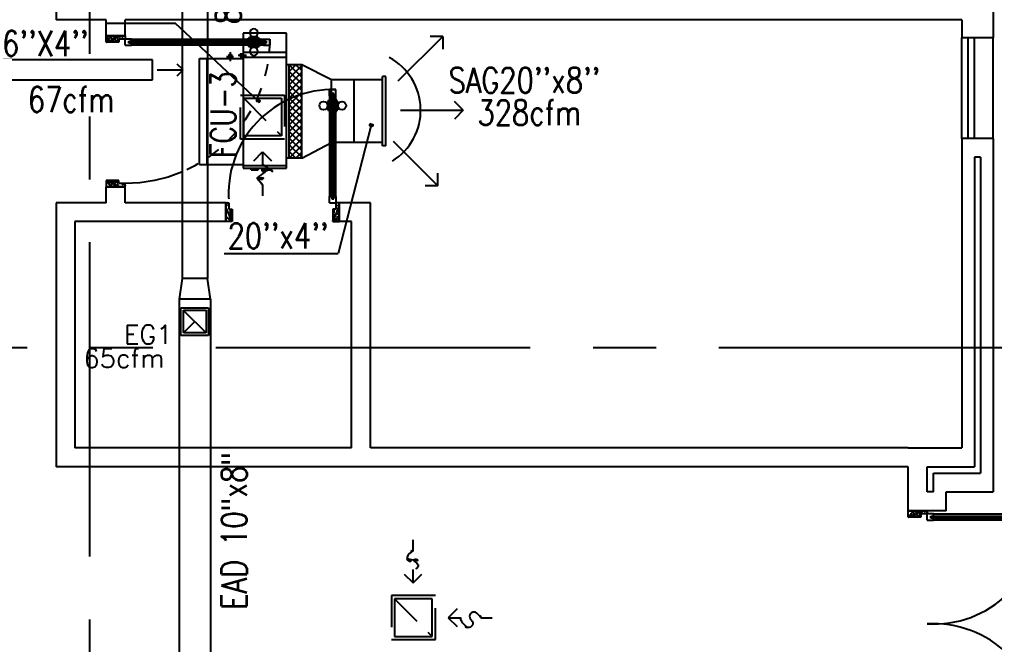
# Model space of a CAD drawing. Extents: x 417866200 to 417866302, y 43498034 to 43498122.
# Drawn here: x 417866235.02 to 417866242.77, y 43498048.87 to 43498053.84 of the extents above; entities that cross this region are included whole.
import ezdxf

# ---------------------------------------------------------------- set-up
doc = ezdxf.new("R2010")
doc.units = 0
doc.header["$MEASUREMENT"] = 0
doc.linetypes.add('CENTERX2', pattern=[4, 2.5, -0.5, 0.5, -0.5])
doc.linetypes.add('HIDDEN', pattern=[0.375, 0.25, -0.125])
doc.layers.get('0').update_dxf_attribs({"linetype": 'CONTINUOUS'})
for name, color, linetype in [('AXES', 11, 'CENTERX2'), ('DOOR', 9, 'CONTINUOUS'), ('DUCT', 6, 'CONTINUOUS'), ('EXDUCT', 10, 'CONTINUOUS'), ('FCU', 6, 'CONTINUOUS'), ('INSUL', 9, 'CONTINUOUS'), ('M-EGU.', 2, 'CONTINUOUS'), ('M-TEXT', 2, 'CONTINUOUS'), ('PSUPPLY', 3, 'HIDDEN'), ('SCD', 2, 'CONTINUOUS'), ('WALL', 9, 'CONTINUOUS'), ('WIN', 9, 'CONTINUOUS')]:
    doc.layers.add(name, color=color, linetype=linetype)
doc.styles.add('ROMANS', font='ROMANS.shx', dxfattribs={"width": 0.6})

# ---------------------------------------------------------------- blocks, each defined once
blk = doc.blocks.new('DOOR90')
at = {"layer": 'DOOR', "color": 7, "linetype": 'ByBlock'}
for p, q in [((-150, 0), (0, 0)), ((-150, 0), (-150, -25)), ((0, -50), (-113.7099299924448, 0)), ((0, -50), (-40.1457343158545, 0)), ((0, -50), (0, 0)), ((-1000, -25), (-1050, -25)), ((-1050, -75), (-1050, -25)), ((-1050, -25), (-1050, -75)), ((-1000, -75), (-1050, -74.99999999947613)), ((-1000, -41.9999999999709), (-1020, -41.9999999999709)), ((-1020, -42), (-1020, -58)), ((-1000, -58), (-1020, -58)), ((-1000, -25), (-1000, -41.9999999999709)), ((-1000, -58), (-1000, -75)), ((-877.6424572214019, -17.79999999995925), (-967.6424572214019, -17.79999999995925)), ((-967.6424572214019, -25), (-967.6424572214019, -17.79999999995925)), ((-967.6424572214019, -75), (-967.6424572214019, -82.20000000004075)), ((-955.0424572214251, -8.799999999959255), (-890.2424572213786, -8.799999999959255)), ((-955.0424572214251, -17.79999999995925), (-955.0424572214251, -8.799999999959255)), ((-955.0424572214251, -17.79999999995925), (-890.2424572213786, -17.79999999995925)), ((-890.2424572213786, -17.79999999995925), (-890.2424572213786, -8.799999999959255)), ((-877.6424572214019, -25), (-877.6424572214019, -17.79999999995925)), ((-877.6424572214019, -75), (-877.6424572214019, -82.20000000004075)), ((-200, -25), (-150, -25)), ((-200, -42), (-200, -25)), ((-180, -42), (-200, -42)), ((-200, -58), (-180, -58)), ((-200, -75), (-200, -58)), ((-150, -75), (-200, -75)), ((-180, -58), (-180, -42)), ((-150, -25), (-100, -25)), ((-150, -75), (-150, -25)), ((-100, -25), (-100, -50)), ((0, -50), (-100, -36.64271395650576)), ((-100, -50), (0, -50)), ((-877.6424572214019, -82.20000000004075), (-967.6424572214019, -82.20000000004075)), ((-955.0424572214251, -82.20000000004075), (-890.2424572213786, -82.20000000004075)), ((-955.0424572214251, -82.20000000004075), (-955.0424572214251, -91.20000000004075)), ((-955.0424572214251, -91.20000000004075), (-890.2424572213786, -91.20000000004075)), ((-890.2424572213786, -82.20000000004075), (-890.2424572213786, -91.20000000004075)), ((0, -850), (-113.7099299924448, -900)), ((-100, -875), (-100, -850)), ((0, -850), (-100, -863.3572860434942)), ((-100, -850), (0, -850)), ((0, -850), (-40.1457343158545, -900)), ((0, -850), (0, -900)), ((-150, -875), (-100, -875)), ((-150, -900), (-150, -875)), ((-150, -900), (0, -900)), ((0, -900), (-150, -900))]:
    blk.add_line(p, q, dxfattribs=at)
at = {"layer": 'DOOR', "linetype": 'ByBlock'}
for p, q in [((-200, -25), (-1000, -25)), ((-200, -42), (-1000, -41.9999999999709)), ((-200, -58), (-1000, -58)), ((-1000, -75), (-200, -75))]:
    blk.add_line(p, q, dxfattribs=at)
at = {"layer": 'DOOR', "color": 7, "linetype": 'ByBlock'}
for centre in [(-922.6424572214019, 23.53094421501737), (-922.6424572214019, -123.5309442149592)]:
    blk.add_circle(centre, 32.39999999998526, dxfattribs=at)
for centre, radius, start, end in [((0, -50), 154.4019578127773, 161.1052885482714, 166.2857707768669), ((0, -50), 94.40195781277725, 148.0181880328085, 180), ((0, -50), 134.4019578127773, 158.159849394549, 169.2800236450682), ((0, -50), 114.4019578127773, 154.0838418822192, 167.37742587102), ((0, -50), 74.40195781277725, 137.7764264185456, 180), ((0, -50), 54.40195781277725, 113.2073828924446, 180), ((0, -50), 34.40195781277725, 90, 180), ((0, -50), 14.40195781277725, 90, 180), ((0, -850), 94.40195781277725, 180, 211.9818119671915), ((0, -850), 74.40195781277725, 180, 222.2235735814543), ((0, -850), 54.40195781277725, 180, 246.7926171075554), ((0, -850), 34.40195781277725, 180, 270), ((0, -850), 14.40195781277725, 180, 270), ((0, -850), 154.4019578127773, 193.7142292231331, 198.8947114517286), ((0, -850), 134.4019578127773, 190.7199763549318, 201.840150605451)]:
    blk.add_arc(centre, radius, start, end, dxfattribs=at)
at = {"layer": 'DOOR', "linetype": 'HIDDEN', "ltscale": 0.5}
blk.add_arc((-222.2222222220153, -49.99999999976717), 828.155208510499, 178.270116378131, 275.0030377036063, dxfattribs=at)
blk = doc.blocks.new('DOOR100')
at = {"layer": 'DOOR', "color": 7, "linetype": 'ByBlock'}
for p, q in [((-75.00000000011642, 1250), (-74.99999999959255, 1300.000000000029)), ((-75.00000000011642, 1300), (-25.00000000011642, 1300)), ((-25.00000000011642, 1300), (-75.00000000011642, 1300)), ((-58.00000000011642, 1250), (-75.00000000011642, 1250)), ((-58.00000000011642, 1250), (-58.00000000011642, 1270)), ((-42.00000000011642, 1270), (-58.00000000011642, 1270)), ((-42.00000000011642, 1250), (-42.00000000011642, 1270)), ((-25.00000000011642, 1250), (-42.00000000011642, 1250)), ((-25.00000000011642, 1250), (-25.00000000011642, 1300)), ((-91.20000000018626, 1205.042457221396), (-91.20000000018626, 1140.242457221408)), ((-82.20000000018626, 1205.042457221396), (-91.20000000018626, 1205.042457221396)), ((-82.20000000018626, 1127.642457221402), (-82.20000000018626, 1217.642457221402)), ((-75.00000000011642, 1217.642457221402), (-82.20000000018626, 1217.642457221402)), ((-82.20000000018626, 1205.042457221396), (-82.20000000018626, 1140.242457221408)), ((-25.00000000011642, 1217.642457221402), (-17.80000000004657, 1217.642457221402)), ((-17.80000000004657, 1127.642457221402), (-17.80000000004657, 1217.642457221402)), ((-17.80000000004657, 1205.042457221396), (-17.80000000004657, 1140.242457221408)), ((-17.80000000004657, 1205.042457221396), (-8.800000000046566, 1205.042457221396)), ((-8.800000000046566, 1205.042457221396), (-8.800000000046566, 1140.242457221408)), ((-82.20000000018626, 1140.242457221408), (-91.20000000018626, 1140.242457221408)), ((-75.00000000011642, 1127.642457221402), (-82.20000000018626, 1127.642457221402)), ((-25.00000000011642, 1127.642457221402), (-17.80000000004657, 1127.642457221402)), ((-17.80000000004657, 1140.242457221408), (-8.800000000046566, 1140.242457221408)), ((-75, 200), (-58, 200)), ((-75, 150), (-75, 200)), ((-58, 200), (-58, 180)), ((-58, 180), (-42, 180)), ((-42, 200), (-25, 200)), ((-42, 180), (-42, 200)), ((-25, 200), (-25, 150)), ((-1200, 0), (-1200, 150)), ((-1200, 150), (-1175, 150)), ((-1200, 150), (-1200, 0)), ((-1150, 0), (-1200, 113.7099299924448)), ((-1175, 150), (-1175, 100)), ((-1175, 100), (-1150, 100)), ((-1150, 0), (-1163.357286043465, 100)), ((-1150, 100), (-1150, 0)), ((-75, 150), (-25, 150)), ((-50, 0), (0, 113.7099299924448)), ((-50, 100), (-50, 0)), ((-50, 0), (-36.64271395653486, 100)), ((-25, 100), (-50, 100)), ((0, 150), (-25, 150)), ((-25, 150), (-25, 100)), ((0, 0), (0, 150)), ((0, 150), (0, 0)), ((-1150, 0), (-1200, 40.1457343158545)), ((-1150, 0), (-1200, 0)), ((-50, 0), (0, 40.1457343158545)), ((-50, 0), (0, 0))]:
    blk.add_line(p, q, dxfattribs=at)
at = {"layer": 'DOOR', "linetype": 'ByBlock'}
for p, q in [((-75.00000000011642, 1250), (-75, 200)), ((-58, 200), (-58.00000000011642, 1250)), ((-42, 200), (-42.00000000011642, 1250)), ((-25, 200), (-25.00000000011642, 1250))]:
    blk.add_line(p, q, dxfattribs=at)
at = {"layer": 'DOOR', "color": 7, "linetype": 'ByBlock'}
for centre in [(-123.5309442150756, 1172.642457221402), (23.53094421490096, 1172.642457221402)]:
    blk.add_circle(centre, 32.39999999998526, dxfattribs=at)
at = {"layer": 'DOOR', "linetype": 'HIDDEN', "ltscale": 0.5}
blk.add_arc((-24.99999999965075, 149.9999999994106), 1150.000000000618, 90, 179.9999999995831, dxfattribs=at)
at = {"layer": 'DOOR', "color": 7, "linetype": 'ByBlock'}
for centre, radius, start, end in [((-1150, 0), 154.4019578127773, 103.7142292212167, 108.8947114515936), ((-1150, 0), 134.4019578127773, 100.7199763555959, 111.8401506085482), ((-1150, 0), 94.40195781277725, 90, 121.981811965689), ((-50, 0), 94.40195781277725, 58.01818803431096, 90), ((-50, 0), 134.4019578127773, 68.15984939145177, 79.28002364440412), ((-50, 0), 114.4019578127773, 64.0838418833441, 77.3774258719247), ((-50, 0), 154.4019578127773, 71.10528854840643, 76.28577077878333), ((-1150, 0), 74.40195781277725, 90, 132.2235735847074), ((-1150, 0), 54.40195781277725, 90, 156.7926171089788), ((-1150, 0), 34.40195781277725, 90, 180), ((-1150, 0), 14.40195781277725, 90, 180), ((-50, 0), 74.40195781277725, 47.7764264152926, 90), ((-50, 0), 54.40195781277725, 23.20738289102122, 90), ((-50, 0), 34.40195781277725, 0, 90), ((-50, 0), 14.40195781277725, 0, 90)]:
    blk.add_arc(centre, radius, start, end, dxfattribs=at)
blk = doc.blocks.new('A$C272A55A0')
at = {"layer": 'DOOR', "color": 0, "linetype": 'ByBlock'}
for p, q in [((-0.0001203324354719371, 900.3541752648598), (-0.0001203324500238523, 1050.354175264831)), ((49.99987966756453, 1050.354175264918), (-0.0001203324354719371, 1050.354175264918)), ((49.99987966756453, 950.354175264918), (49.99987966756453, 1050.354175264918)), ((1749.999879667535, 950.354175264918), (1749.999879667535, 1050.354175264918)), ((1749.999879667535, 1050.354175264918), (1799.999879667535, 1050.354175264918)), ((1799.999879667535, 1050.354175264918), (1799.999879667535, 900.354175264918)), ((24.99987966756453, 950.354175264918), (49.99987966756453, 950.354175264918)), ((24.99987966756453, 900.354175264918), (24.99987966756453, 950.354175264918)), ((1774.999879667535, 950.354175264918), (1749.999879667535, 950.354175264918)), ((1774.999879667535, 900.354175264918), (1774.999879667535, 950.354175264918)), ((-0.0001203324354719371, 900.354175264918), (24.99987966756453, 900.354175264918)), ((74.99987966756453, 900.354175264918), (24.99987966756453, 900.354175264918)), ((24.99987966756453, 850.354175264918), (24.99987966756453, 900.354175264918)), ((57.99987966756453, 870.354175264918), (41.99987966756453, 870.354175264918)), ((41.99987966756453, 870.354175264918), (41.99987966756453, 850.354175264918)), ((57.99987966756453, 850.354175264918), (57.99987966756453, 870.354175264918)), ((74.99987966756453, 900.354175264918), (74.99987966756453, 850.354175264918)), ((1724.999879667535, 900.354175264918), (1774.999879667535, 900.354175264918)), ((1724.999879667535, 900.354175264918), (1724.999879667535, 850.354175264918)), ((1741.999879667535, 870.354175264918), (1757.999879667535, 870.354175264918)), ((1741.999879667535, 850.354175264918), (1741.999879667535, 870.354175264918)), ((1757.999879667535, 870.354175264918), (1757.999879667535, 850.354175264918)), ((1799.999879667535, 900.354175264918), (1774.999879667535, 900.354175264918)), ((1774.999879667535, 850.354175264918), (1774.999879667535, 900.354175264918)), ((41.99987966756453, 850.354175264918), (24.99987966756453, 850.354175264918)), ((74.99987966756453, 850.354175264918), (57.99987966756453, 850.354175264918)), ((1724.999879667535, 850.354175264918), (1741.999879667535, 850.354175264918)), ((1757.999879667535, 850.354175264918), (1774.999879667535, 850.354175264918)), ((1717.799879667495, 160.1117180435103), (1708.799879667495, 160.1117180435103)), ((1708.799879667495, 95.31171804352198), (1708.799879667495, 160.1117180435103)), ((1724.999879667535, 172.7117180435162), (1717.799879667495, 172.7117180435162)), ((1717.799879667495, 172.7117180435162), (1717.799879667495, 82.71171804351616)), ((1717.799879667495, 95.31171804352198), (1717.799879667495, 160.1117180435103)), ((1774.999879667535, 172.7117180435162), (1782.199879667576, 172.7117180435162)), ((1782.199879667576, 172.7117180435162), (1782.199879667576, 82.71171804351616)), ((1782.199879667576, 160.1117180435103), (1791.199879667576, 160.1117180435103)), ((1782.199879667576, 95.31171804352198), (1782.199879667576, 160.1117180435103)), ((1791.199879667576, 95.31171804352198), (1791.199879667576, 160.1117180435103)), ((1717.799879667495, 95.31171804352198), (1708.799879667495, 95.31171804352198)), ((1724.999879667535, 82.71171804351616), (1717.799879667495, 82.71171804351616)), ((1774.999879667535, 82.71171804351616), (1782.199879667576, 82.71171804351616)), ((1782.199879667576, 95.31171804352198), (1791.199879667576, 95.31171804352198)), ((24.99987966756453, 50.35417526491801), (41.99987966753542, 50.35417526491801)), ((24.99987966756453, 50.35417526491801), (24.99987966756453, 0.3541752649180125)), ((24.99987966756453, 0.3541752649180125), (74.99987966756453, 0.3541752649180125)), ((74.99987966756453, 0.3541752649180125), (24.99987966756453, 0.3541752649180125)), ((41.99987966753542, 50.35417526491801), (41.99987966753542, 30.35417526491801)), ((41.99987966756453, 30.35417526491801), (57.99987966756453, 30.35417526491801)), ((57.99987966756453, 50.35417526491801), (74.99987966756453, 50.35417526491801)), ((57.99987966756453, 50.35417526491801), (57.99987966756453, 30.35417526491801)), ((74.99987966756453, 50.35417526491801), (74.99987966704066, 0.3541752648889087)), ((1741.999879667535, 50.35417526491801), (1724.999879667535, 50.35417526491801)), ((1724.999879667535, 50.35417526491801), (1724.999879668059, 0.3541752648889087)), ((1774.999879667535, 0.3541752649180125), (1724.999879667535, 0.3541752649180125)), ((1724.999879667535, 0.3541752649180125), (1774.999879667535, 0.3541752649180125)), ((1741.999879667535, 50.35417526491801), (1741.999879667535, 30.35417526491801)), ((1757.999879667535, 30.35417526491801), (1741.999879667535, 30.35417526491801)), ((1774.999879667535, 50.35417526491801), (1757.999879667565, 50.35417526491801)), ((1757.999879667565, 50.35417526491801), (1757.999879667565, 30.35417526491801)), ((1774.999879667535, 50.35417526491801), (1774.999879667535, 0.3541752649180125))]:
    blk.add_line(p, q, dxfattribs=at)
at = {"layer": 'DOOR', "color": 9, "linetype": 'ByBlock'}
for p, q in [((49.99987966756453, 1050.354175264918), (-0.0001203324354719371, 1010.208440949064)), ((49.99987966756453, 1050.354175264918), (-0.0001203324354719371, 936.6442452724732)), ((49.99987966756453, 1050.354175264918), (36.64259362407029, 950.354175264918)), ((1749.999879667535, 1050.354175264918), (1799.999879667535, 1010.208440949064)), ((1749.999879667535, 1050.354175264918), (1799.999879667535, 936.6442452724732)), ((1749.999879667535, 1050.354175264918), (1763.35716571103, 950.354175264918))]:
    blk.add_line(p, q, dxfattribs=at)
at = {"layer": 'DOOR', "linetype": 'ByBlock'}
for p, q in [((24.99987966756453, 850.354175264918), (24.99987966756453, 50.35417526491801)), ((41.99987966756453, 850.354175264918), (41.99987966753542, 50.35417526491801)), ((57.99987966756453, 850.354175264918), (57.99987966756453, 50.35417526491801)), ((74.99987966756453, 50.35417526491801), (74.99987966756453, 850.354175264918)), ((1724.999879667535, 50.35417526491801), (1724.999879667535, 850.354175264918)), ((1741.999879667535, 850.354175264918), (1741.999879667535, 50.35417526491801)), ((1757.999879667535, 850.354175264918), (1757.999879667565, 50.35417526491801)), ((1774.999879667535, 850.354175264918), (1774.999879667535, 50.35417526491801))]:
    blk.add_line(p, q, dxfattribs=at)
at = {"layer": 'DOOR', "color": 0, "linetype": 'ByBlock'}
for centre in [(1676.468935452576, 127.7117180435162), (1823.530823882553, 127.7117180435162)]:
    blk.add_circle(centre, 32.39999999998526, dxfattribs=at)
at = {"layer": 'DOOR', "color": 9, "linetype": 'ByBlock'}
for centre, radius, start, end in [((49.99987966756453, 1050.354175264918), 54.40195781277725, 203.2073828919769, 270), ((49.99987966756453, 1050.354175264918), 34.40195781277725, 180, 270), ((49.99987966756453, 1050.354175264918), 14.40195781277725, 180, 270), ((1749.999879667535, 1050.354175264918), 14.40195781277725, 270, 0), ((1749.999879667535, 1050.354175264918), 34.40195781277725, 270, 0), ((1749.999879667535, 1050.354175264918), 54.40195781277725, 270, 336.7926171080232), ((49.99987966756453, 1050.354175264918), 74.40195781277725, 227.7764264168309, 270), ((49.99987966756453, 1050.354175264918), 94.40195781277725, 238.0181880330829, 270), ((49.99987966756453, 1050.354175264918), 114.4019578127773, 244.083841882062, 257.3774258712915), ((1749.999879667535, 1050.354175264918), 74.40195781277725, 270, 312.2235735831691), ((1749.999879667535, 1050.354175264918), 94.40195781277725, 270, 301.9818119669171), ((1749.999879667535, 1050.354175264918), 114.4019578127773, 282.6225741287084, 295.916158117938), ((49.99987966756453, 1050.354175264918), 134.4019578127773, 248.1598493930308, 259.2800236451595), ((49.99987966756453, 1050.354175264918), 154.4019578127773, 251.1052885492919, 256.2857707775486), ((1749.999879667535, 1050.354175264918), 134.4019578127773, 280.7199763548405, 291.8401506069692), ((1749.999879667535, 1050.354175264918), 154.4019578127773, 283.7142292224514, 288.8947114507081)]:
    blk.add_arc(centre, radius, start, end, dxfattribs=at)
at = {"layer": 'DOOR', "linetype": 'HIDDEN', "ltscale": 0.5}
for centre, radius, start, end in [((49.99987966756453, 851.395841931575), 851.4087845464003, 268.3173765331032, 3.296482377102192), ((1749.999879667521, 851.3958419315459), 851.4087845463584, 176.7035176228957, 271.6826234668978)]:
    blk.add_arc(centre, radius, start, end, dxfattribs=at)
at = {"layer": 'WALL', "linetype": 'ByBlock'}
blk.add_line((1799.999879667565, 900.3541752650344), (1799.99987966755, 1050.354175265005), dxfattribs=at)
blk = doc.blocks.new('*X113')
at = {"color": 0}
for p, q in [((16890.47746209932, -2466.570672882412), (16943.4517006644, -2413.596434317336)), ((16890.47746209932, -2519.603681471403), (16990.47746209933, -2419.603681471401)), ((16990.47746209933, -2565.49912589376), (16890.47746209932, -2465.499125893757)), ((16890.47746209932, -2572.636690060394), (16990.47746209933, -2472.636690060392)), ((16990.47746209933, -2512.466117304769), (16891.6077791119, -2413.596434317336)), ((16990.47746209933, -2459.433108715778), (16944.64078770089, -2413.596434317336)), ((16990.47746209933, -2618.532134482751), (16890.47746209932, -2518.532134482748)), ((16890.47746209932, -2625.669698649385), (16990.47746209933, -2525.669698649383)), ((16990.47746209933, -2671.565143071742), (16890.47746209932, -2571.565143071739)), ((16890.47746209932, -2678.702707238376), (16990.47746209933, -2578.702707238374)), ((16990.47746209933, -2724.598151660733), (16890.47746209932, -2624.59815166073)), ((16890.47746209932, -2731.735715827367), (16990.47746209933, -2631.735715827365)), ((16990.47746209933, -2777.631160249724), (16890.47746209932, -2677.631160249721)), ((16890.47746209932, -2784.768724416358), (16990.47746209933, -2684.768724416357)), ((16990.47746209933, -2830.664168838715), (16890.47746209932, -2730.664168838713)), ((16890.47746209932, -2837.801733005349), (16990.47746209933, -2737.801733005348)), ((16990.47746209933, -2883.697177427706), (16890.47746209932, -2783.697177427704)), ((16890.47746209932, -2890.83474159434), (16990.47746209933, -2790.834741594339)), ((16990.47746209933, -2936.730186016697), (16890.47746209932, -2836.730186016694)), ((16890.47746209932, -2943.867750183331), (16990.47746209933, -2843.86775018333)), ((16990.47746209933, -2989.763194605689), (16890.47746209932, -2889.763194605686)), ((16890.47746209932, -2996.900758772323), (16990.47746209933, -2896.900758772321)), ((16990.47746209933, -3042.796203194679), (16890.47746209932, -2942.796203194677)), ((16890.47746209932, -3049.933767361314), (16990.47746209933, -2949.933767361312)), ((16990.47746209933, -3095.82921178367), (16890.47746209932, -2995.829211783668)), ((16890.47746209932, -3102.966775950305), (16990.47746209933, -3002.966775950303)), ((16990.47746209933, -3148.862220372662), (16890.47746209932, -3048.862220372659)), ((16891.53081232129, -3154.946434317336), (16990.47746209933, -3055.999784539294)), ((16943.52866745501, -3154.946434317336), (16890.47746209932, -3101.89522896165)), ((16944.56382091028, -3154.946434317336), (16990.47746209933, -3109.032793128285))]:
    blk.add_line(p, q, dxfattribs=at)

msp = doc.modelspace()

# ---------------------------------------------------------------- linework, layer by layer
at = {"layer": 'AXES'}
for p, q in [((417866235.5839568, 43498033.57267877), (417866235.5839568, 43498111.28535389)), ((417866200.5839568, 43498051.23697241), (417866268.6239568, 43498051.23697241))]:
    msp.add_line(p, q, dxfattribs=at)
at = {"layer": 'DUCT'}
for p, q in [((417866236.0823276, 43498053.52358931), (417866234.8554173, 43498053.52358931)), ((417866236.0823276, 43498053.36358931), (417866236.0823276, 43498053.52358931)), ((417866234.7754173, 43498053.36358931), (417866236.0823276, 43498053.36358931))]:
    msp.add_line(p, q, dxfattribs=at)
at = {"layer": 'DUCT', "linetype": 'Continuous'}
for p, q in [((417866237.5028009, 43498053.36554803), (417866237.2671135, 43498053.48422571)), ((417866237.6853259, 43498053.36554803), (417866237.5028009, 43498053.36554803)), ((417866237.5028009, 43498052.86554803), (417866237.5028009, 43498053.36554803)), ((417866237.2671135, 43498052.7428757), (417866237.5028009, 43498052.86554803)), ((417866237.6853259, 43498052.86554803), (417866237.5028009, 43498052.86554803))]:
    msp.add_line(p, q, dxfattribs=at)
at = {"layer": 'EXDUCT', "linetype": 'ByBlock'}
for p, q in [((417866236.3171214, 43498055.06709371), (417866236.3171214, 43498051.78470534)), ((417866236.5171214, 43498055.06709372), (417866236.5171213, 43498051.78470534)), ((417866236.3171214, 43498051.78470534), (417866236.2921215, 43498051.62062401)), ((417866236.5171213, 43498051.78470534), (417866236.3171214, 43498051.78470534)), ((417866236.5421214, 43498051.62062403), (417866236.5171213, 43498051.78470534)), ((417866236.5421214, 43498051.62062403), (417866236.2921215, 43498051.62062401)), ((417866236.2921215, 43498051.62062401), (417866236.2921215, 43498047.25710896)), ((417866236.5421214, 43498051.62062403), (417866236.5421214, 43498047.15710896))]:
    msp.add_line(p, q, dxfattribs=at)
at = {"layer": 'FCU', "color": 3}
for p, q in [((417866237.1448885, 43498053.7350507), (417866236.8019885, 43498053.7350507)), ((417866236.8019885, 43498053.7350507), (417866236.8019885, 43498053.5826507)), ((417866237.1448885, 43498053.5826507), (417866237.1448885, 43498053.7350507)), ((417866236.5162385, 43498052.69130071), (417866236.5162385, 43498053.5358007)), ((417866236.6682107, 43498053.5508007), (417866236.7249724, 43498053.5508007)), ((417866236.6880136, 43498053.5658007), (417866236.6880136, 43498053.5358007)), ((417866236.6880136, 43498053.5658007), (417866236.7080135, 43498053.5658007)), ((417866236.6980135, 43498053.58573495), (417866236.6980135, 43498053.51303088)), ((417866236.7080135, 43498053.5658007), (417866236.7080135, 43498053.5358007)), ((417866236.7609075, 43498053.5612007), (417866236.8291962, 43498053.5612007)), ((417866236.7769885, 43498053.5712007), (417866236.7769885, 43498053.5512007)), ((417866236.7769885, 43498053.5712007), (417866236.8019885, 43498053.5712007)), ((417866236.7769885, 43498053.5512007), (417866236.8019885, 43498053.5512007)), ((417866236.8019885, 43498053.54396852), (417866237.1448885, 43498053.54396852)), ((417866237.2671135, 43498053.48422571), (417866237.1448885, 43498053.48422571)), ((417866237.1671135, 43498052.7428757), (417866237.1671135, 43498053.48422571)), ((417866237.2671135, 43498052.7428757), (417866237.2671135, 43498053.48422571)), ((417866237.2671135, 43498052.7428757), (417866237.1448885, 43498052.7428757)), ((417866236.8019885, 43498052.68313288), (417866237.1448885, 43498052.68313288)), ((417866236.8654484, 43498052.64970557), (417866236.8654484, 43498052.66470557)), ((417866236.9203827, 43498052.64970557), (417866236.9203827, 43498052.66470557)), ((417866236.9559127, 43498052.63470558), (417866236.9559127, 43498052.66470557)), ((417866236.9759127, 43498052.63470558), (417866236.9759127, 43498052.66470557)), ((417866236.8654484, 43498052.64970557), (417866236.9203827, 43498052.64970557)), ((417866236.9451917, 43498052.64970557), (417866236.9928716, 43498052.64970557)), ((417866236.9559127, 43498052.63470558), (417866236.9759127, 43498052.63470558))]:
    msp.add_line(p, q, dxfattribs=at)
at = {"layer": 'FCU', "color": 6}
for p, q in [((417866236.4559135, 43498052.69130071), (417866236.4559135, 43498053.5358007)), ((417866236.4559135, 43498053.5358007), (417866236.8019885, 43498053.5358007)), ((417866236.8019885, 43498053.5826507), (417866236.8019885, 43498052.6627257)), ((417866237.1448885, 43498053.5826507), (417866236.8019885, 43498053.5826507)), ((417866237.1448885, 43498052.6627257), (417866237.1448885, 43498053.5826507)), ((417866236.4559135, 43498052.69130071), (417866236.8019885, 43498052.69130071)), ((417866236.8019885, 43498052.6627257), (417866237.1448885, 43498052.6627257))]:
    msp.add_line(p, q, dxfattribs=at)
at = {"layer": 'INSUL'}
for p, q in [((417866242.6639568, 43498052.74947241), (417866242.6139568, 43498052.74947241)), ((417866242.6139568, 43498052.74947241), (417866242.6139568, 43498050.28697241)), ((417866242.6639568, 43498052.74947241), (417866242.6639568, 43498050.23697241)), ((417866242.2389568, 43498050.08697192), (417866242.2389581, 43498050.28697241)), ((417866242.2389581, 43498050.28697241), (417866242.6139568, 43498050.28697241)), ((417866242.2889568, 43498050.0869716), (417866242.2889581, 43498050.23697241)), ((417866242.2889581, 43498050.23697241), (417866242.6639568, 43498050.23697241)), ((417866242.2889568, 43498050.0869716), (417866242.2389568, 43498050.08697192))]:
    msp.add_line(p, q, dxfattribs=at)
at = {"layer": 'M-EGU.'}
for p, q in [((417866238.034095, 43498053.3564409), (417866238.3876483, 43498053.70999429)), ((417866238.3876483, 43498053.70999429), (417866238.2876484, 43498053.70999429)), ((417866238.3876483, 43498053.70999429), (417866238.3876483, 43498053.60999429)), ((417866236.1170379, 43498053.4435341), (417866236.3244917, 43498053.4435341)), ((417866236.3244917, 43498053.4435341), (417866236.2773518, 43498053.49067408)), ((417866236.2773518, 43498053.39639412), (417866236.3244917, 43498053.4435341)), ((417866237.6853259, 43498052.86554803), (417866237.6853259, 43498053.36554803)), ((417866237.9103259, 43498053.36554803), (417866237.6853259, 43498053.36554803)), ((417866237.9353259, 43498053.39054803), (417866237.9103259, 43498053.39054803)), ((417866237.9103259, 43498052.84054802), (417866237.9103259, 43498053.39054803)), ((417866237.9353259, 43498052.84054802), (417866237.9353259, 43498053.39054803)), ((417866236.8062547, 43498053.21846192), (417866237.1062554, 43498053.21846192)), ((417866236.8062548, 43498052.91846131), (417866236.8062547, 43498053.21846192)), ((417866237.1062554, 43498053.21846192), (417866237.1062554, 43498052.91846131)), ((417866238.5513731, 43498053.12304396), (417866238.4806624, 43498053.19375464)), ((417866238.0513731, 43498053.12304396), (417866238.5513731, 43498053.12304396)), ((417866238.5513731, 43498053.12304396), (417866238.4806624, 43498053.05233328)), ((417866237.1062554, 43498052.91846131), (417866236.8062548, 43498052.91846131)), ((417866237.9103259, 43498052.86554803), (417866237.6853259, 43498052.86554803)), ((417866237.9353259, 43498052.84054802), (417866237.9103259, 43498052.84054802)), ((417866237.9944271, 43498052.87610453), (417866238.3479805, 43498052.52255115)), ((417866236.8858794, 43498052.72034219), (417866236.9565902, 43498052.79105301)), ((417866236.9565902, 43498052.79105301), (417866237.0273011, 43498052.72034219)), ((417866236.9565902, 43498052.79105301), (417866236.9565902, 43498052.68999028)), ((417866238.3479805, 43498052.52255115), (417866238.3479805, 43498052.62255114)), ((417866236.9565902, 43498052.53075212), (417866236.9565902, 43498052.44211482)), ((417866238.3479805, 43498052.52255115), (417866238.2479805, 43498052.52255115)), ((417866238.1517733, 43498049.62001549), (417866238.1517733, 43498049.70601204)), ((417866238.0810635, 43498049.43357906), (417866238.1517733, 43498049.36286823)), ((417866238.1517733, 43498049.36286823), (417866238.1517733, 43498049.46972533)), ((417866238.1517733, 43498049.36286823), (417866238.222483, 43498049.43357906)), ((417866238.0049387, 43498049.23697124), (417866238.0049387, 43498048.93697063)), ((417866238.3049349, 43498049.23697124), (417866238.0049387, 43498049.23697124)), ((417866238.3049349, 43498048.93697063), (417866238.3049349, 43498049.23697124)), ((417866238.503051, 43498049.15734661), (417866238.4323413, 43498049.08663579)), ((417866238.4323413, 43498049.08663579), (417866238.503051, 43498049.01592497)), ((417866238.4323413, 43498049.08663579), (417866238.5334025, 43498049.08663579)), ((417866238.6926383, 43498049.08663579), (417866238.7812743, 43498049.08663579)), ((417866238.0049387, 43498048.93697063), (417866238.3049349, 43498048.93697063))]:
    msp.add_line(p, q, dxfattribs=at)
at = {"layer": 'M-EGU.', "linetype": 'HIDDEN'}
for p, q in [((417866236.7812547, 43498053.24346197), (417866237.1312554, 43498053.24346197)), ((417866236.7812547, 43498052.89346126), (417866236.7812547, 43498053.24346197)), ((417866236.8062547, 43498053.21846192), (417866237.1062554, 43498052.91846131)), ((417866237.1312554, 43498053.24346197), (417866237.1312554, 43498052.89346126)), ((417866237.1312554, 43498052.89346126), (417866236.7812547, 43498052.89346126)), ((417866237.979939, 43498049.26197129), (417866237.979939, 43498048.91197058)), ((417866238.3299345, 43498049.26197129), (417866237.979939, 43498049.26197129)), ((417866238.3299345, 43498048.91197058), (417866238.3299345, 43498049.26197129)), ((417866238.0049387, 43498049.23697124), (417866238.3049349, 43498048.93697063)), ((417866237.979939, 43498048.91197058), (417866238.3299345, 43498048.91197058))]:
    msp.add_line(p, q, dxfattribs=at)
at = {"layer": 'M-EGU.'}
for points in [[(417866236.9565902, 43498052.53075212, 0.1324001419046424), (417866236.9244138, 43498052.55303597, 0.15664048728736), (417866236.9117169, 43498052.58383151, 0.7366118572675341), (417866236.9746588, 43498052.60906964, -0.7742319307937748), (417866237.0354853, 43498052.6369109, -0.2033489946306821), (417866237.0080297, 43498052.67906096, -0.1938082075567039), (417866236.9565902, 43498052.68999028)], [(417866238.1517733, 43498049.62001549, 0.1878616880635112), (417866238.1148995, 43498049.59728554, 0.2026446714702415), (417866238.1050217, 43498049.55813131, 0.6169147816705048), (417866238.1551415, 43498049.54193705, -0.6687084752237648), (417866238.2023325, 43498049.52276892, -0.1942850651709176), (417866238.1881016, 43498049.48689353, -0.1860514396155063), (417866238.1517733, 43498049.46972533)], [(417866238.6926383, 43498049.08663579, 0.1324001419046424), (417866238.6703547, 43498049.11881219, 0.15664048728736), (417866238.6395597, 43498049.13150907, 0.7366118572675341), (417866238.6143219, 43498049.06856721, -0.7742319307937748), (417866238.5864811, 43498049.0077407, -0.2033489946306821), (417866238.5443317, 43498049.0351963, -0.1938082075567039), (417866238.5334025, 43498049.08663579)]]:
    msp.add_lwpolyline(points, format="xyb", dxfattribs=at)
msp.add_arc((417866237.7357662, 43498053.12304396), 0.4768565362902445, 301.8650777497103, 61.47028570655325, dxfattribs=at)
at = {"layer": 'M-EGU.', "color": 3, "linetype": 'Continuous'}
for centre, start, end in [((417866236.922003, 43498053.19708049), 90, 270), ((417866236.922003, 43498053.19708049), 270, 90), ((417866237.8200988, 43498053.00380415), 90, 270), ((417866237.8200988, 43498053.00380415), 270, 90)]:
    msp.add_arc(centre, 0.0125, start, end, dxfattribs=at)
at = {"layer": 'PSUPPLY', "color": 4, "linetype": 'Continuous'}
for p, q in [((417866235.7041973, 43498053.81489971), (417866236.262431, 43498053.81489971)), ((417866236.922003, 43498053.19708049), (417866236.262431, 43498053.81489971)), ((417866237.8200988, 43498053.00380415), (417866237.5558693, 43498051.98388899)), ((417866236.6517446, 43498051.983889), (417866237.5558693, 43498051.98388899))]:
    msp.add_line(p, q, dxfattribs=at)
at = {"layer": 'SCD', "linetype": 'HIDDEN'}
for p, q in [((417866236.3071214, 43498051.33190385), (417866236.3071214, 43498051.55190384)), ((417866236.3071214, 43498051.55190384), (417866236.5271214, 43498051.55190384)), ((417866236.5071214, 43498051.35190384), (417866236.3271214, 43498051.53190384)), ((417866236.5271214, 43498051.55190384), (417866236.5271214, 43498051.33190385)), ((417866236.5271214, 43498051.33190385), (417866236.3071214, 43498051.33190385))]:
    msp.add_line(p, q, dxfattribs=at)
at = {"layer": 'SCD'}
for p, q in [((417866236.3271214, 43498051.35190384), (417866236.3271214, 43498051.53190384)), ((417866236.3271214, 43498051.53190384), (417866236.5071214, 43498051.53190384)), ((417866236.5071214, 43498051.53190384), (417866236.5071214, 43498051.35190384)), ((417866236.5071214, 43498051.35190384), (417866236.3271214, 43498051.35190384))]:
    msp.add_line(p, q, dxfattribs=at)
at = {"layer": 'SCD', "linetype": 'ByBlock'}
msp.add_line((417866236.4171214, 43498051.44190384), (417866236.3271214, 43498051.35190384), dxfattribs=at)
at = {"layer": 'WALL'}
for p, q in [((417866235.3139568, 43498055.94197241), (417866235.3139568, 43498053.84197241)), ((417866242.7639568, 43498054.48697241), (417866242.7639568, 43498053.69947241)), ((417866235.7139568, 43498053.84197241), (417866235.3139568, 43498053.84197241)), ((417866242.5139568, 43498053.84197241), (417866235.8639568, 43498053.84197241)), ((417866242.5139568, 43498053.84197241), (417866242.5139568, 43498053.69947241)), ((417866242.7639568, 43498053.69947241), (417866242.5139568, 43498053.69947241)), ((417866242.7639568, 43498052.89947241), (417866242.5139568, 43498052.89947241)), ((417866242.5139568, 43498052.89947241), (417866242.5139568, 43498050.43697241)), ((417866242.7639568, 43498052.89947241), (417866242.7639568, 43498050.08697241)), ((417866235.7139568, 43498052.38697241), (417866235.3139568, 43498052.38697241)), ((417866235.3139568, 43498052.38697241), (417866235.3139568, 43498050.28697241)), ((417866236.6639568, 43498052.38697241), (417866235.8639568, 43498052.38697241)), ((417866237.8139568, 43498052.38697241), (417866237.5639568, 43498052.38697241)), ((417866236.6639568, 43498052.23697241), (417866235.4639568, 43498052.23697241)), ((417866235.4639568, 43498052.23697241), (417866235.4639568, 43498050.43697241)), ((417866237.6639568, 43498052.23697241), (417866237.5639568, 43498052.23697241)), ((417866237.6639568, 43498050.43697241), (417866235.4639568, 43498050.43697241)), ((417866237.6639568, 43498050.43697241), (417866236.7139568, 43498050.43697241)), ((417866242.0889581, 43498050.43697241), (417866237.8139568, 43498050.43697241)), ((417866242.0889581, 43498050.43697241), (417866242.5139568, 43498050.43697241)), ((417866242.0889581, 43498050.28697241), (417866235.3139568, 43498050.28697241)), ((417866242.0889568, 43498049.93697286), (417866242.0889581, 43498050.28697241)), ((417866242.3889568, 43498049.93697096), (417866242.3889581, 43498050.08697241)), ((417866242.3889581, 43498050.08697241), (417866242.7639568, 43498050.08697241)), ((417866242.3889568, 43498049.93697096), (417866242.0889568, 43498049.93697286))]:
    msp.add_line(p, q, dxfattribs=at)
at = {"layer": 'WALL', "linetype": 'ByBlock'}
for p, q in [((417866235.3139568, 43498055.94197241), (417866235.3139568, 43498053.84197241)), ((417866235.7139568, 43498053.71447241), (417866235.7139568, 43498053.84197241)), ((417866235.8639568, 43498053.71447241), (417866235.8639568, 43498053.84197241)), ((417866235.8639568, 43498053.71447241), (417866235.7139568, 43498053.71447241)), ((417866235.7139568, 43498052.38697241), (417866235.7139568, 43498052.51447241)), ((417866235.8639568, 43498052.51447241), (417866235.7139568, 43498052.51447241)), ((417866235.8639568, 43498052.38697241), (417866235.8639568, 43498052.51447241)), ((417866235.3139568, 43498052.38697241), (417866235.3139568, 43498050.28697241)), ((417866236.6639568, 43498052.23697241), (417866236.6639568, 43498052.38697241)), ((417866237.5639568, 43498052.23697241), (417866237.5639568, 43498052.38697241)), ((417866237.8139568, 43498050.43697241), (417866237.8139568, 43498052.38697241)), ((417866235.4639568, 43498052.23697241), (417866235.4639568, 43498050.43697241)), ((417866237.6639568, 43498050.43697241), (417866237.6639568, 43498052.23697241))]:
    msp.add_line(p, q, dxfattribs=at)
at = {"layer": 'WIN'}
for p, q in [((417866242.5139568, 43498052.89947241), (417866242.5139568, 43498053.69947241)), ((417866242.5639568, 43498052.89947241), (417866242.5639568, 43498053.69947241)), ((417866242.6139568, 43498052.89947241), (417866242.6139568, 43498053.69947241)), ((417866242.7639568, 43498052.89947241), (417866242.7639568, 43498053.69947241))]:
    msp.add_line(p, q, dxfattribs=at)

# ---------------------------------------------------------------- block references
at = {"layer": 'DOOR', "color": 0, "linetype": 'ByBlock', "yscale": 0.001000002026557922, "zscale": 0.001}
for name, p, xscale, rotation in [('DOOR100', (417866235.7139568, 43498053.71447241), -0.001000002026557922, 270), ('DOOR90', (417866237.5639568, 43498052.23697241), 0.001000002026557922, 270), ('A$C272A55A0', (417866243.139311, 43498048.13697211), 0.001000002026557922, 90)]:
    msp.add_blockref(name, p, dxfattribs=dict(at, xscale=xscale, rotation=rotation))
at = {"layer": 'FCU', "color": 11, "extrusion": (0, 0, -1), "xscale": -0.0009999871253967285, "yscale": 0.001000002026557922, "zscale": -0.001}
msp.add_blockref('*X113', (-417866220.2766361, 43498055.89782213), dxfattribs=at)

# ---------------------------------------------------------------- texts
at = {"layer": 'M-TEXT', "style": 'ROMANS'}
for s, width, p in [("8''X6''", 0.8, (417866236.7830793, 43498053.80571071)), ('FCU-3', 0.75, (417866236.7431533, 43498052.74403562)), ('EAD 10"x8"', 0.8, (417866236.8295768, 43498049.15041334))]:
    msp.add_text(s, height=0.2, rotation=90, dxfattribs=dict(at, width=width)).set_placement(p)
at = {"layer": 'M-TEXT', "style": 'ROMANS', "width": 0.8}
for s, p in [("6''X4''", (417866234.8862445, 43498053.55377002)), ("SAG20''x8''", (417866238.4334872, 43498053.2615083)), ('67cfm', (417866235.090333, 43498053.1089108)), ('328cfm', (417866238.6643339, 43498053.00417764)), ("20''x4''", (417866236.6780053, 43498052.02426963))]:
    msp.add_text(s, height=0.2, dxfattribs=at).set_placement(p)
at = {"layer": 'M-TEXT', "style": 'ROMANS'}
for s, p in [('EG1', (417866235.8544771, 43498051.26393504)), ('65cfm', (417866235.5330485, 43498051.07581411))]:
    msp.add_text(s, height=0.15, dxfattribs=at).set_placement(p)

doc.saveas('drawing.dxf')
